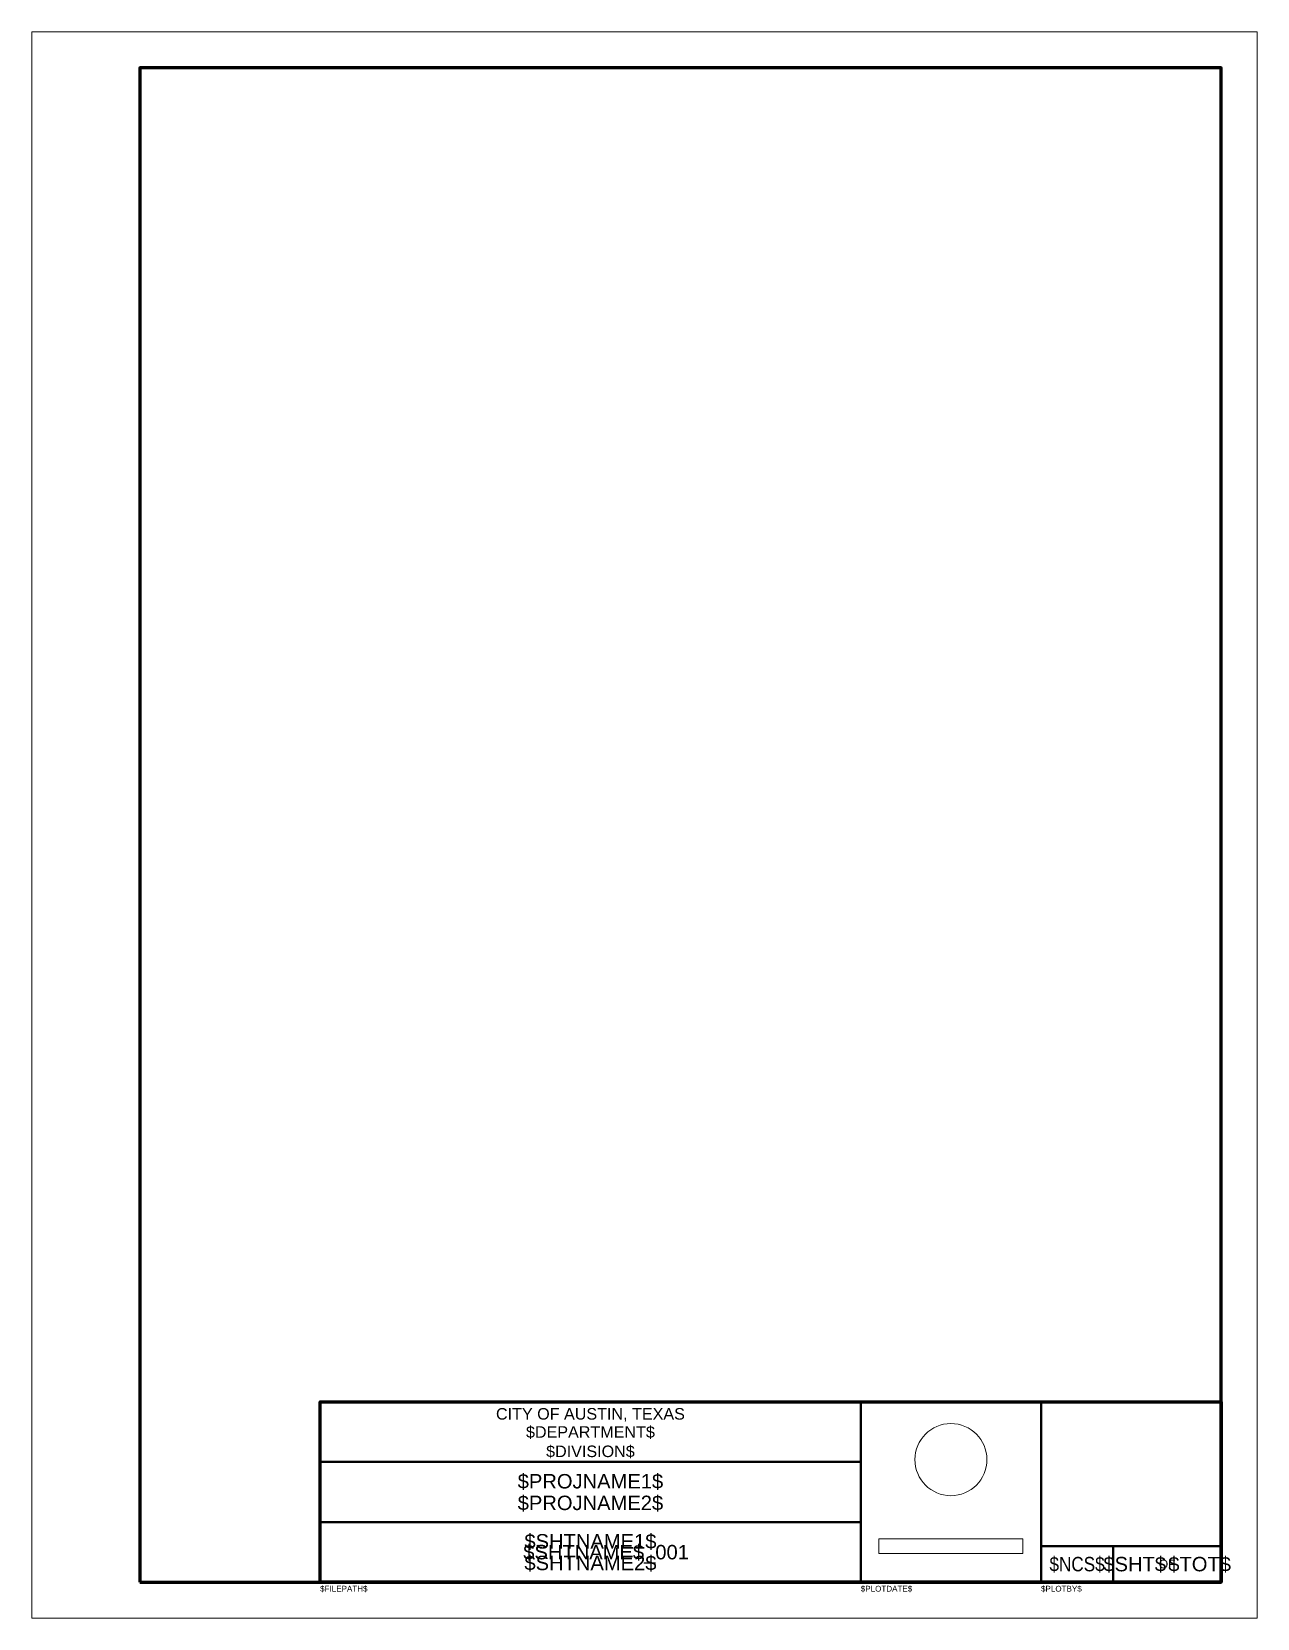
# Model space of a CAD drawing. Extents: x 0 to 17, y 0 to 22.
import ezdxf
from ezdxf.enums import TextEntityAlignment as Align

# ---------------------------------------------------------------- set-up
doc = ezdxf.new("R2010")
doc.units = 0
doc.header["$LTSCALE"] = 0.01
doc.header["$MEASUREMENT"] = 0
doc.layers.get('0').update_dxf_attribs({"lineweight": 20})
doc.layers.add('G-ANNO-TTBL', color=7, linetype='Continuous', lineweight=50)
doc.layers.add('G-ANNO-TTBL-TEXT', color=7, linetype='Continuous', lineweight=20)
doc.layers.add('G-ANNO-TTBL-NPLT', color=7, linetype='Continuous', lineweight=20, plot=False)
doc.layers.add('G-NPLT', color=252, linetype='Continuous', lineweight=20, plot=False)
doc.styles.add('COA', font='arial.ttf')

msp = doc.modelspace()

# ---------------------------------------------------------------- linework, layer by layer
at = {"layer": 'G-ANNO-TTBL', "lineweight": 120, "flags": 128}
for points in [[(1.5, 0.5), (16.5, 0.5), (16.5, 21.5), (1.5, 21.5)], [(4, 0.5), (4, 3), (16.5, 3), (16.5, 0.5)]]:
    msp.add_lwpolyline(points, close=True, dxfattribs=at)
at = {"layer": 'G-ANNO-TTBL'}
for points in [[(11.5, 0.5), (11.5, 3)], [(14, 0.5), (14, 3)], [(11.5, 2.167), (4, 2.167)], [(11.5, 1.333), (4, 1.333)], [(14, 1), (16.5, 1)], [(15, 0.5), (15, 1)]]:
    msp.add_lwpolyline(points, dxfattribs=at)
at = {"layer": 'G-ANNO-TTBL-NPLT', "flags": 128}
msp.add_lwpolyline([(0, 0), (17, 0), (17, 22), (0, 22)], close=True, dxfattribs=at)
at = {"layer": 'G-NPLT'}
msp.add_lwpolyline([(11.75, 0.9), (13.75, 0.9), (13.75, 1.1), (11.75, 1.1)], close=True, dxfattribs=at)
msp.add_circle((12.75, 2.2), 0.5, dxfattribs=at)

# ---------------------------------------------------------------- texts
at = {"color": 0, "linetype": 'ByBlock', "lineweight": -2, "transparency": 16777216, "insert": (15.75, 0.751), "char_height": 0.12, "attachment_point": 5, "style": 'COA'}
msp.add_mtext_dynamic_manual_height_columns('OF', width=0.75, gutter_width=1, heights=[0], dxfattribs=at)
at = {"layer": 'G-ANNO-TTBL-TEXT', "color": 0, "linetype": 'ByBlock', "lineweight": -2, "transparency": 16777216, "insert": (7.75, 2.82), "char_height": 0.16, "width": 5.63881, "attachment_point": 5, "style": 'COA'}
msp.add_mtext('CITY OF AUSTIN, TEXAS  ', dxfattribs=at)
at = {"layer": 'G-ANNO-TTBL-TEXT', "color": 0, "linetype": 'ByBlock', "lineweight": -2, "transparency": 16777216, "style": 'COA'}
for tag, text, height, p in [('$DEPARTMENT$', '#####', 0.16, (7.75, 2.583)), ('$DIVISION$', '#####', 0.16, (7.75, 2.315)), ('$PROJNAME1$', 'ASDF1', 0.2, (7.75, 1.9)), ('$PROJNAME2$', 'ASDF2', 0.2, (7.75, 1.6)), ('$SHTNAME1$', 'SHEET NAME 1', 0.2, (7.75, 1.067)), ('$SHTNAME2$', 'ASDF', 0.2, (7.75, 0.767)), ('$SHT$', '%%U1', 0.2, (15.3, 0.751)), ('$TOT$', '%%U1', 0.2, (16.2, 0.751))]:
    msp.add_attdef(tag, text=text, height=height, dxfattribs=at).set_placement(p, align=Align.MIDDLE_CENTER)
msp.add_attdef('$SHTNAME$_001', (6.818, 0.817), '############', height=0.2, dxfattribs=at)
at = {"layer": 'G-ANNO-TTBL-TEXT', "color": 0, "linetype": 'ByBlock', "lineweight": -2, "transparency": 16777216, "style": 'COA', "width": 0.85}
msp.add_attdef('$NCS$', text='SHEET', height=0.2, dxfattribs=at).set_placement((14.5, 0.751), align=Align.MIDDLE_CENTER)
at = {"layer": 'G-ANNO-TTBL-TEXT', "color": 0, "linetype": 'ByBlock', "lineweight": -2, "transparency": 16777216, "style": 'COA'}
for tag, text, p in [('$FILEPATH$', 'M:\\DEVELOPMENT\\CAD\\BLOCKS_AW.DWG, COA_PDF_8.5X11_M, COA_ESD.STB', (4, 0.45)), ('$PLOTDATE$', '----', (11.5, 0.45)), ('$PLOTBY$', 'VOICULESCU, ISTVAN', (14, 0.45))]:
    msp.add_attdef(tag, text=text, height=0.08, dxfattribs=at).set_placement(p, align=Align.TOP_LEFT)

doc.saveas('drawing.dxf')
